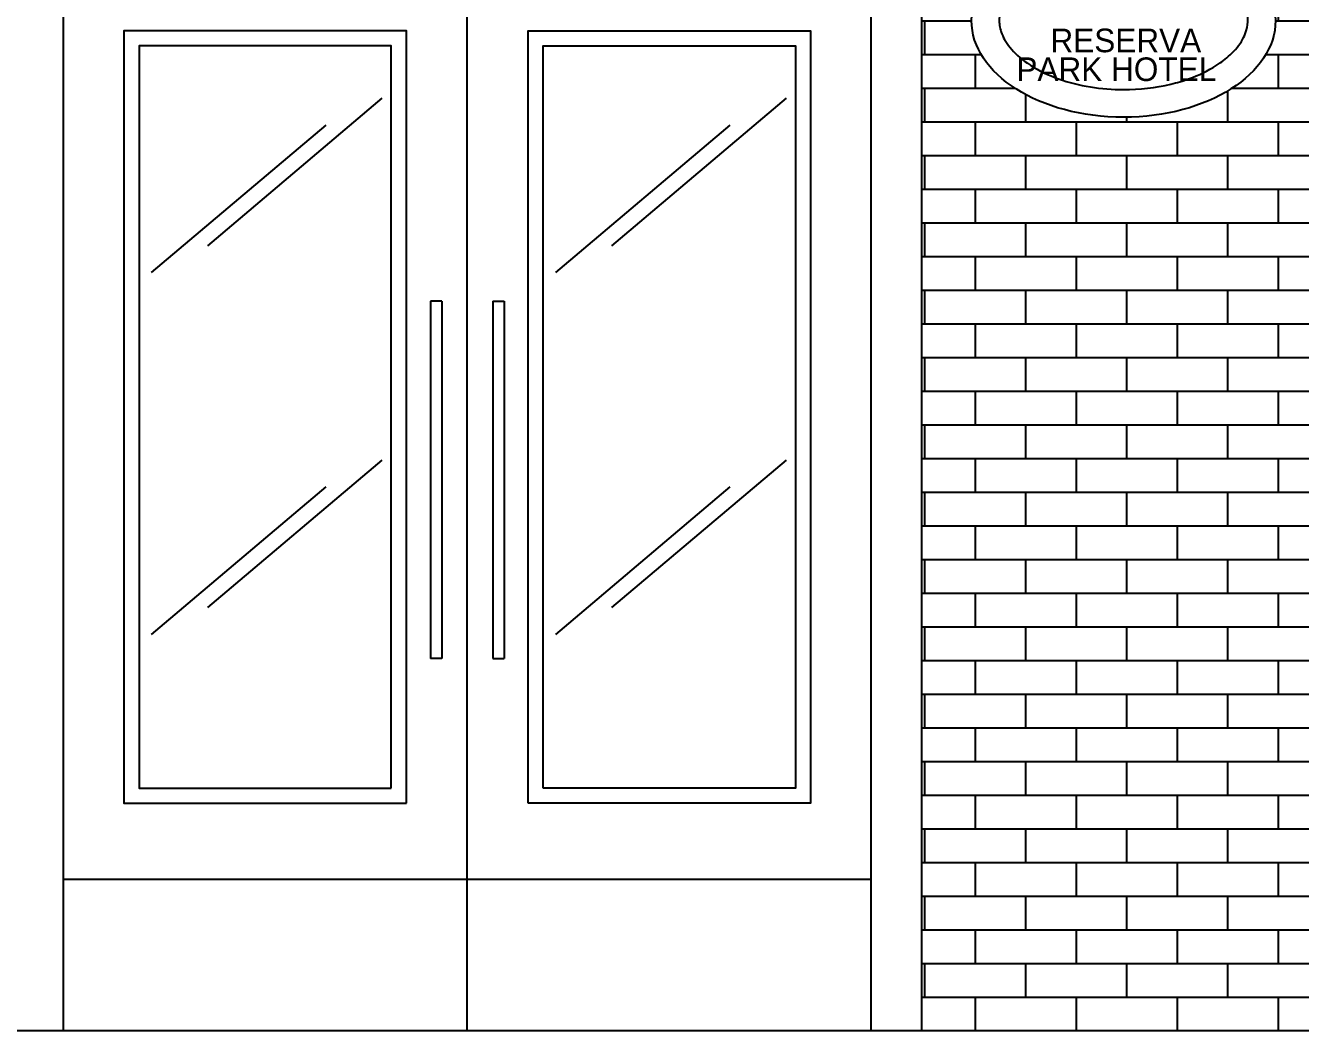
# Model space of a CAD drawing. Extents: x 1231 to 2855, y 3260 to 5268.
# Drawn here: x 1821.8 to 2074.4, y 3259.5 to 3458.6 of the extents above; entities that cross this region are included whole.
import ezdxf

# ---------------------------------------------------------------- set-up
doc = ezdxf.new("R2010")
doc.units = 0
doc.header["$LTSCALE"] = 20
doc.header["$MEASUREMENT"] = 0
for name, color, linetype in [('ACO', 2, 'CONTINUOUS'), ('COTAS', 4, 'CONTINUOUS'), ('MADEIRA', 1, 'CONTINUOUS'), ('PAREDE', 251, 'CONTINUOUS'), ('VIDRO', 3, 'CONTINUOUS')]:
    doc.layers.add(name, color=color, linetype=linetype)
doc.styles.add('ROMANTIC', font='rom_____.pfb')

msp = doc.modelspace()

# ---------------------------------------------------------------- hatches: boundary and pattern name
at = {"layer": 'COTAS'}
h = msp.add_hatch(dxfattribs=at)
h.set_pattern_fill('AR-BRSTD', color=256, scale=2.5, style=0)
h.set_pattern_definition([(0, (0, 3252.779), (0, 6.6675), []), (90, (0, 3252.779), (-10, 6.6675), [6.6675, -6.6675])])
edge = h.paths.add_edge_path(flags=16)
edge.add_ellipse((2039.34, 3459.54), major_axis=(-30.1, 0), ratio=0.636364, start_angle=0, end_angle=360)
h.paths.add_polyline_path([(1999.34, 3259.54), (2079.34, 3259.54), (2079.34, 3545.54), (1999.34, 3545.54)])

# ---------------------------------------------------------------- linework, layer by layer
at = {"layer": 'ACO'}
for p, q in [((1902.06, 3403.94), (1902.06, 3333.19)), ((1904.29, 3403.94), (1902.06, 3403.94)), ((1904.29, 3403.94), (1904.29, 3333.19)), ((1914.4, 3403.94), (1914.4, 3333.19)), ((1914.4, 3403.94), (1916.63, 3403.94)), ((1916.63, 3403.94), (1916.63, 3333.19)), ((1904.29, 3333.19), (1902.06, 3333.19)), ((1914.4, 3333.19), (1916.63, 3333.19)), ((1829.34, 3289.54), (1989.34, 3289.54))]:
    msp.add_line(p, q, dxfattribs=at)
at = {"layer": 'MADEIRA'}
for p, q in [((1829.34, 3259.54), (1829.34, 3469.54)), ((1829.34, 3259.54), (1829.34, 3469.54)), ((1909.34, 3259.54), (1909.34, 3469.54)), ((1989.34, 3259.54), (1989.34, 3469.54))]:
    msp.add_line(p, q, dxfattribs=at)
at = {"layer": 'MADEIRA', "color": 9}
msp.add_line((1230.85, 3259.54), (2854.79, 3259.54), dxfattribs=at)
at = {"layer": 'MADEIRA'}
for points in [[(1897.3, 3304.54), (1897.3, 3457.53), (1841.34, 3457.53), (1841.34, 3304.54)], [(1921.39, 3304.54), (1921.39, 3457.53), (1977.34, 3457.53), (1977.34, 3304.54)]]:
    msp.add_lwpolyline(points, close=True, dxfattribs=at)
msp.add_ellipse((2039.34, 3459.54), major_axis=(-30.1, 0), ratio=0.636364, dxfattribs=at)
at = {"layer": 'MADEIRA', "color": 3}
msp.add_open_spline([(2037.76, 3473.19), (2037.28, 3473.18), (2036.79, 3473.15), (2034.34, 3472.97), (2032.38, 3472.69), (2029.11, 3471.95), (2027.77, 3471.56), (2025.95, 3470.91), (2025.45, 3470.72), (2024.09, 3470.15), (2023.27, 3469.76), (2021.97, 3469.06), (2021.47, 3468.77), (2020.77, 3468.32), (2020.54, 3468.17), (2019.65, 3467.55), (2019.04, 3467.07), (2018.01, 3466.16), (2017.58, 3465.72), (2017.16, 3465.24), (2017.11, 3465.19), (2016.66, 3464.66), (2016.31, 3464.19), (2015.73, 3463.26), (2015.5, 3462.81), (2015.29, 3462.32), (2015.27, 3462.26), (2015.1, 3461.83), (2014.99, 3461.47), (2014.81, 3460.71), (2014.75, 3460.33), (2014.72, 3459.81), (2014.72, 3459.68), (2014.72, 3459.54), (2014.72, 3458.71), (2014.87, 3457.84), (2015.63, 3455.92), (2016.25, 3454.87), (2018.12, 3452.75), (2019.36, 3451.68), (2020.92, 3450.67), (2020.96, 3450.64), (2022.58, 3449.62), (2024.44, 3448.71), (2030.52, 3446.55), (2034.93, 3445.86), (2042.51, 3445.86), (2045.68, 3446.22), (2049.91, 3447.24), (2051.08, 3447.58), (2054.25, 3448.71), (2056.11, 3449.62), (2058.74, 3451.29), (2059.66, 3452), (2060.82, 3453.08), (2061.18, 3453.44), (2062.43, 3454.87), (2063.06, 3455.92), (2063.78, 3457.75), (2063.94, 3458.53), (2063.97, 3459.37), (2063.97, 3459.46), (2063.97, 3460.37), (2063.82, 3461.24), (2063.06, 3463.17), (2062.43, 3464.22), (2061.37, 3465.43), (2061.24, 3465.57), (2060.21, 3466.65), (2059.06, 3467.6), (2056.11, 3469.47), (2054.25, 3470.37), (2051.5, 3471.35), (2050.76, 3471.59), (2050.01, 3471.8)], degree=3, knots=[2.84674, 2.84674, 2.84674, 2.84674, 2.939977, 2.939977, 3.319131, 3.319131, 3.591363, 3.591363, 3.698286, 3.698286, 3.887863, 3.887863, 4.014277, 4.014277, 4.077441, 4.077441, 4.267018, 4.267018, 4.437192, 4.437192, 4.456595, 4.456595, 4.646173, 4.646173, 4.83575, 4.83575, 4.860106, 4.860106, 5.025327, 5.025327, 5.214904, 5.214904, 5.283021, 5.283021, 5.283021, 5.472598, 5.472598, 5.662176, 5.662176, 5.846887, 5.846887, 5.851753, 5.851753, 6.04133, 6.04133, 6.420485, 6.420485, 6.692716, 6.692716, 6.799639, 6.799639, 6.989217, 6.989217, 7.115631, 7.115631, 7.178794, 7.178794, 7.368371, 7.368371, 7.538545, 7.538545, 7.557949, 7.557949, 7.747526, 7.747526, 7.937103, 7.937103, 7.96146, 7.96146, 8.12668, 8.12668, 8.316258, 8.316258, 8.384374, 8.384374, 8.384374, 8.384374], dxfattribs=at)
at = {"layer": 'PAREDE'}
msp.add_line((1999.34, 3545.54), (1999.34, 3259.54), dxfattribs=at)
at = {"layer": 'VIDRO', "color": 124, "linetype": 'Continuous'}
for p, q in [((1857.96, 3414.94), (1892.51, 3444.14)), ((1938.01, 3414.94), (1972.56, 3444.14)), ((1846.82, 3409.64), (1881.38, 3438.83)), ((1926.87, 3409.64), (1961.42, 3438.83)), ((1857.96, 3343.28), (1892.51, 3372.48)), ((1938.01, 3343.28), (1972.56, 3372.48)), ((1846.82, 3337.97), (1881.38, 3367.17)), ((1926.87, 3337.97), (1961.42, 3367.17))]:
    msp.add_line(p, q, dxfattribs=at)
for points in [[(1894.3, 3307.54), (1894.3, 3454.53), (1844.34, 3454.53), (1844.34, 3307.54)], [(1924.39, 3307.54), (1924.39, 3454.53), (1974.34, 3454.53), (1974.34, 3307.54)]]:
    msp.add_lwpolyline(points, close=True, dxfattribs=at)

# ---------------------------------------------------------------- texts
at = {"layer": 'VIDRO', "color": 1, "style": 'ROMANTIC'}
for s, p in [('RESERVA', (2024.86, 3453.26)), ('PARK HOTEL', (2018.12, 3447.56))]:
    msp.add_text(s, height=4.672, dxfattribs=at).set_placement(p)

doc.saveas('drawing.dxf')
